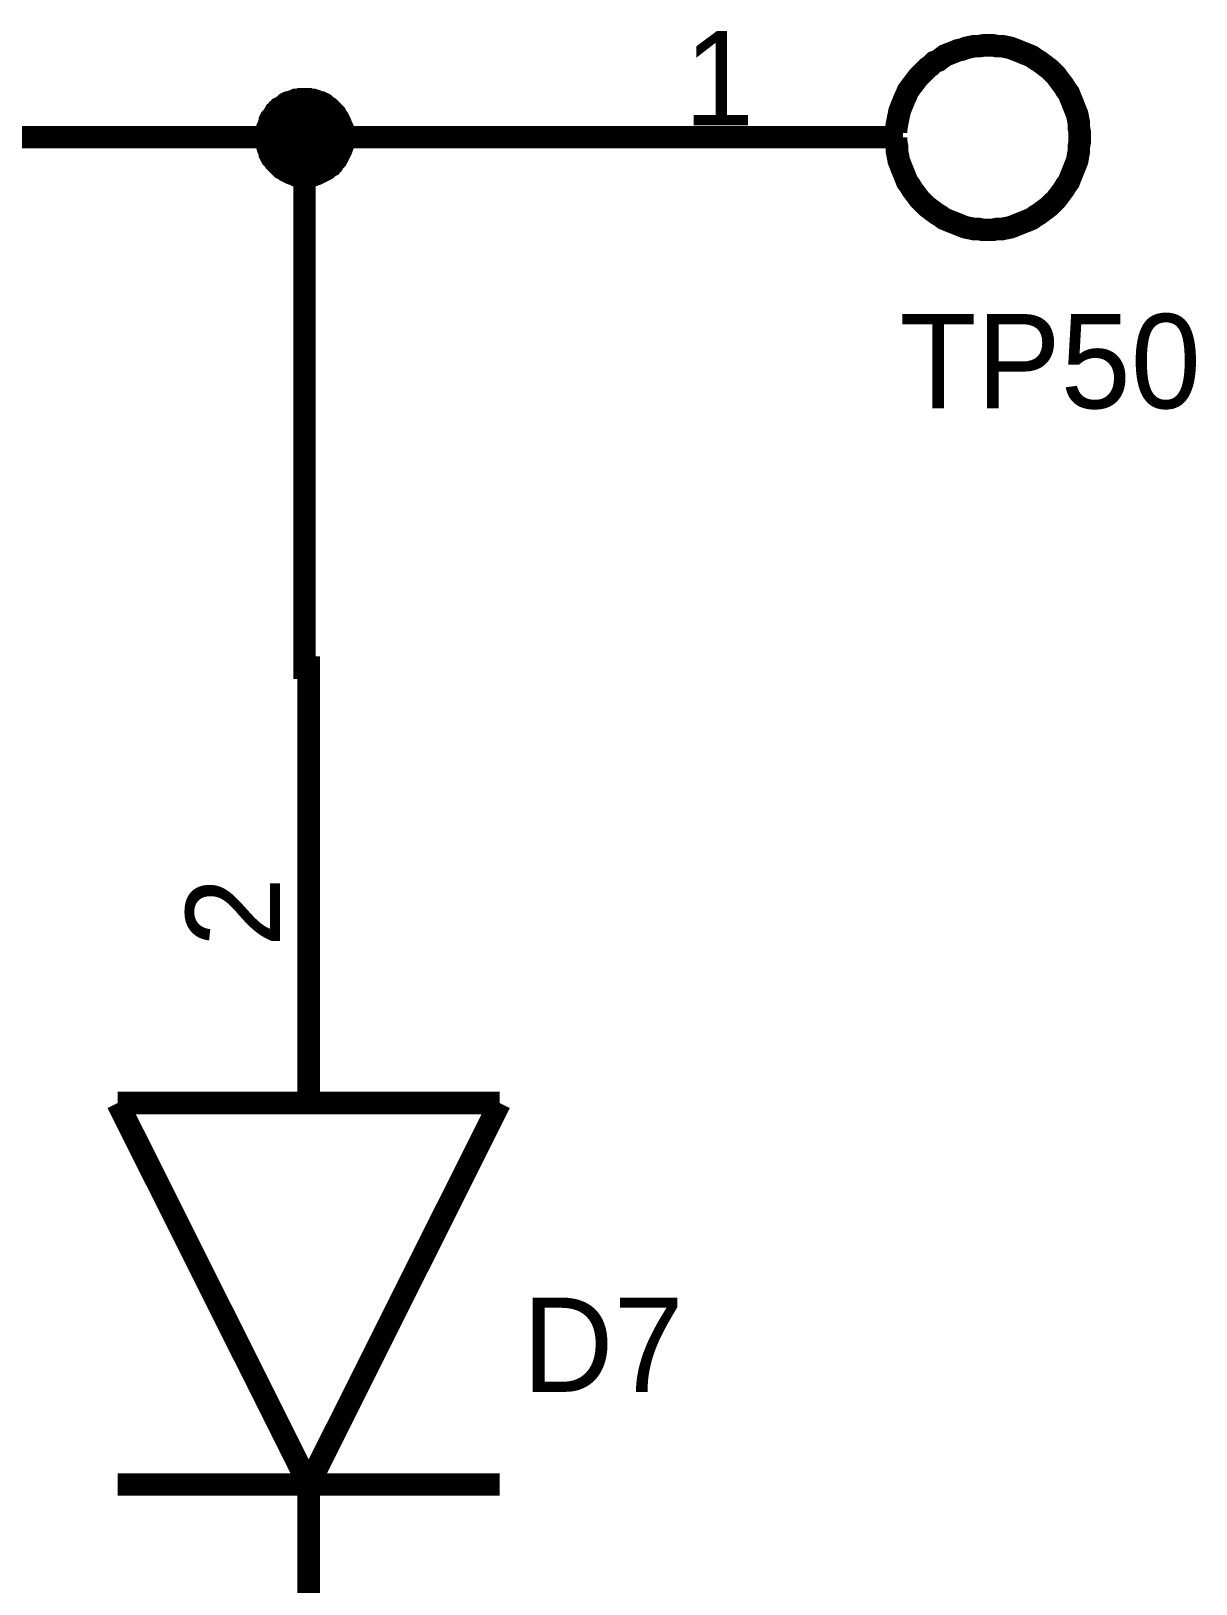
# Model space of a CAD drawing. Header units: millimetres. Extents: x 0 to 800, y 0 to 567.
# Drawn here: x 201.86 to 217.36, y 314.25 to 334.91 of the extents above; entities that cross this region are included whole.
import ezdxf

# ---------------------------------------------------------------- set-up
doc = ezdxf.new("R2010")
doc.units = ezdxf.units.MM
doc.layers.add('Sheet', color=255, linetype='Continuous')

msp = doc.modelspace()

# ---------------------------------------------------------------- linework, layer by layer
at = {"layer": 'Sheet'}
for points, const_width in [([(214.596, 334.716), (214.54, 334.716), (214.472, 334.705), (214.416, 334.705), (214.36, 334.694), (214.305, 334.682), (214.249, 334.66), (214.193, 334.649), (214.137, 334.626), (214.081, 334.604), (214.025, 334.582), (213.98, 334.548), (213.935, 334.514), (213.879, 334.492), (213.834, 334.447), (213.789, 334.414), (213.756, 334.38), (213.711, 334.335), (213.666, 334.29), (213.633, 334.246), (213.599, 334.201), (213.565, 334.156), (213.532, 334.111), (213.509, 334.055), (213.487, 334.01), (213.465, 333.954), (213.442, 333.898), (213.42, 333.842), (213.409, 333.786), (213.397, 333.73), (213.386, 333.674), (213.375, 333.607), (213.375, 333.551)], 0.3), ([(215.816, 333.495), (215.816, 333.562), (215.805, 333.618), (215.805, 333.686), (215.794, 333.742), (215.783, 333.798), (215.76, 333.854), (215.738, 333.91), (215.716, 333.966), (215.693, 334.022), (215.671, 334.078), (215.637, 334.122), (215.604, 334.178), (215.57, 334.223), (215.536, 334.268), (215.503, 334.313), (215.458, 334.358), (215.413, 334.402), (215.368, 334.436), (215.324, 334.47), (215.279, 334.503), (215.223, 334.537), (215.178, 334.57), (215.122, 334.593), (215.066, 334.615), (215.01, 334.638), (214.954, 334.66), (214.898, 334.682), (214.842, 334.694), (214.786, 334.705), (214.719, 334.705), (214.663, 334.716), (214.596, 334.716)], 0.3), ([(204.998, 333.495), (204.998, 333.518), (204.998, 333.551), (205.009, 333.574), (205.009, 333.596), (205.009, 333.618), (205.02, 333.641), (205.031, 333.674), (205.042, 333.697), (205.042, 333.719), (205.054, 333.742), (205.065, 333.753), (205.087, 333.775), (205.098, 333.798), (205.11, 333.82), (205.132, 333.831), (205.143, 333.854), (205.166, 333.865), (205.177, 333.887), (205.199, 333.898), (205.222, 333.91), (205.244, 333.932), (205.255, 333.943), (205.278, 333.954), (205.3, 333.954), (205.322, 333.966), (205.356, 333.977), (205.378, 333.988), (205.401, 333.988), (205.423, 333.988), (205.446, 333.999), (205.479, 333.999), (205.502, 333.999)], 0.3), ([(204.998, 333.495), (204.998, 333.518), (204.998, 333.551), (205.009, 333.574), (205.009, 333.596), (205.009, 333.618), (205.02, 333.641), (205.031, 333.674), (205.042, 333.697), (205.042, 333.719), (205.054, 333.742), (205.065, 333.753), (205.087, 333.775), (205.098, 333.798), (205.11, 333.82), (205.132, 333.831), (205.143, 333.854), (205.166, 333.865), (205.177, 333.887), (205.199, 333.898), (205.222, 333.91), (205.244, 333.932), (205.255, 333.943), (205.278, 333.954), (205.3, 333.954), (205.322, 333.966), (205.356, 333.977), (205.378, 333.988), (205.401, 333.988), (205.423, 333.988), (205.446, 333.999), (205.479, 333.999), (205.502, 333.999)], 0.3), ([(204.998, 333.495), (204.998, 333.518), (204.998, 333.551), (205.009, 333.574), (205.009, 333.596), (205.009, 333.618), (205.02, 333.641), (205.031, 333.674), (205.042, 333.697), (205.042, 333.719), (205.054, 333.742), (205.065, 333.753), (205.087, 333.775), (205.098, 333.798), (205.11, 333.82), (205.132, 333.831), (205.143, 333.854), (205.166, 333.865), (205.177, 333.887), (205.199, 333.898), (205.222, 333.91), (205.244, 333.932), (205.255, 333.943), (205.278, 333.954), (205.3, 333.954), (205.322, 333.966), (205.356, 333.977), (205.378, 333.988), (205.401, 333.988), (205.423, 333.988), (205.446, 333.999), (205.479, 333.999), (205.502, 333.999)], 0.3), ([(204.998, 333.495), (204.998, 333.518), (204.998, 333.551), (205.009, 333.574), (205.009, 333.596), (205.009, 333.618), (205.02, 333.641), (205.031, 333.674), (205.042, 333.697), (205.042, 333.719), (205.054, 333.742), (205.065, 333.753), (205.087, 333.775), (205.098, 333.798), (205.11, 333.82), (205.132, 333.831), (205.143, 333.854), (205.166, 333.865), (205.177, 333.887), (205.199, 333.898), (205.222, 333.91), (205.244, 333.932), (205.255, 333.943), (205.278, 333.954), (205.3, 333.954), (205.322, 333.966), (205.356, 333.977), (205.378, 333.988), (205.401, 333.988), (205.423, 333.988), (205.446, 333.999), (205.479, 333.999), (205.502, 333.999)], 0.3), ([(204.998, 333.495), (204.998, 333.518), (204.998, 333.551), (205.009, 333.574), (205.009, 333.596), (205.009, 333.618), (205.02, 333.641), (205.031, 333.674), (205.042, 333.697), (205.042, 333.719), (205.054, 333.742), (205.065, 333.753), (205.087, 333.775), (205.098, 333.798), (205.11, 333.82), (205.132, 333.831), (205.143, 333.854), (205.166, 333.865), (205.177, 333.887), (205.199, 333.898), (205.222, 333.91), (205.244, 333.932), (205.255, 333.943), (205.278, 333.954), (205.3, 333.954), (205.322, 333.966), (205.356, 333.977), (205.378, 333.988), (205.401, 333.988), (205.423, 333.988), (205.446, 333.999), (205.479, 333.999), (205.502, 333.999)], 0.0991), ([(204.998, 333.495), (204.998, 333.518), (204.998, 333.551), (205.009, 333.574), (205.009, 333.596), (205.009, 333.618), (205.02, 333.641), (205.031, 333.674), (205.042, 333.697), (205.042, 333.719), (205.054, 333.742), (205.065, 333.753), (205.087, 333.775), (205.098, 333.798), (205.11, 333.82), (205.132, 333.831), (205.143, 333.854), (205.166, 333.865), (205.177, 333.887), (205.199, 333.898), (205.222, 333.91), (205.244, 333.932), (205.255, 333.943), (205.278, 333.954), (205.3, 333.954), (205.322, 333.966), (205.356, 333.977), (205.378, 333.988), (205.401, 333.988), (205.423, 333.988), (205.446, 333.999), (205.479, 333.999), (205.502, 333.999)], 0.0991), ([(204.998, 333.495), (204.998, 333.518), (204.998, 333.551), (205.009, 333.574), (205.009, 333.596), (205.009, 333.618), (205.02, 333.641), (205.031, 333.674), (205.042, 333.697), (205.042, 333.719), (205.054, 333.742), (205.065, 333.753), (205.087, 333.775), (205.098, 333.798), (205.11, 333.82), (205.132, 333.831), (205.143, 333.854), (205.166, 333.865), (205.177, 333.887), (205.199, 333.898), (205.222, 333.91), (205.244, 333.932), (205.255, 333.943), (205.278, 333.954), (205.3, 333.954), (205.322, 333.966), (205.356, 333.977), (205.378, 333.988), (205.401, 333.988), (205.423, 333.988), (205.446, 333.999), (205.479, 333.999), (205.502, 333.999)], 0.0991), ([(204.998, 333.495), (204.998, 333.518), (204.998, 333.551), (205.009, 333.574), (205.009, 333.596), (205.009, 333.618), (205.02, 333.641), (205.031, 333.674), (205.042, 333.697), (205.042, 333.719), (205.054, 333.742), (205.065, 333.753), (205.087, 333.775), (205.098, 333.798), (205.11, 333.82), (205.132, 333.831), (205.143, 333.854), (205.166, 333.865), (205.177, 333.887), (205.199, 333.898), (205.222, 333.91), (205.244, 333.932), (205.255, 333.943), (205.278, 333.954), (205.3, 333.954), (205.322, 333.966), (205.356, 333.977), (205.378, 333.988), (205.401, 333.988), (205.423, 333.988), (205.446, 333.999), (205.479, 333.999), (205.502, 333.999)], 0.0991), ([(205.502, 333.999), (205.502, 333.999)], 0.3), ([(205.502, 333.999), (205.524, 333.999), (205.558, 333.999), (205.58, 333.988), (205.602, 333.988), (205.625, 333.988), (205.658, 333.977), (205.681, 333.966), (205.703, 333.954), (205.726, 333.954), (205.748, 333.943), (205.77, 333.932), (205.793, 333.91), (205.804, 333.898), (205.826, 333.887), (205.849, 333.865), (205.86, 333.854), (205.882, 333.831), (205.894, 333.82), (205.916, 333.798), (205.927, 333.775), (205.938, 333.753), (205.95, 333.742), (205.961, 333.719), (205.972, 333.697), (205.983, 333.674), (205.994, 333.641), (206.006, 333.618), (206.006, 333.596), (206.006, 333.574), (206.017, 333.551), (206.017, 333.518), (206.017, 333.495)], 0.3), ([(205.502, 333.999), (205.502, 333.999)], 0.3), ([(205.502, 333.999), (205.524, 333.999), (205.558, 333.999), (205.58, 333.988), (205.602, 333.988), (205.625, 333.988), (205.658, 333.977), (205.681, 333.966), (205.703, 333.954), (205.726, 333.954), (205.748, 333.943), (205.77, 333.932), (205.793, 333.91), (205.804, 333.898), (205.826, 333.887), (205.849, 333.865), (205.86, 333.854), (205.882, 333.831), (205.894, 333.82), (205.916, 333.798), (205.927, 333.775), (205.938, 333.753), (205.95, 333.742), (205.961, 333.719), (205.972, 333.697), (205.983, 333.674), (205.994, 333.641), (206.006, 333.618), (206.006, 333.596), (206.006, 333.574), (206.017, 333.551), (206.017, 333.518), (206.017, 333.495)], 0.3), ([(205.502, 333.999), (205.502, 333.999)], 0.3), ([(205.502, 333.999), (205.524, 333.999), (205.558, 333.999), (205.58, 333.988), (205.602, 333.988), (205.625, 333.988), (205.658, 333.977), (205.681, 333.966), (205.703, 333.954), (205.726, 333.954), (205.748, 333.943), (205.77, 333.932), (205.793, 333.91), (205.804, 333.898), (205.826, 333.887), (205.849, 333.865), (205.86, 333.854), (205.882, 333.831), (205.894, 333.82), (205.916, 333.798), (205.927, 333.775), (205.938, 333.753), (205.95, 333.742), (205.961, 333.719), (205.972, 333.697), (205.983, 333.674), (205.994, 333.641), (206.006, 333.618), (206.006, 333.596), (206.006, 333.574), (206.017, 333.551), (206.017, 333.518), (206.017, 333.495)], 0.3), ([(205.502, 333.999), (205.502, 333.999)], 0.3), ([(205.502, 333.999), (205.524, 333.999), (205.558, 333.999), (205.58, 333.988), (205.602, 333.988), (205.625, 333.988), (205.658, 333.977), (205.681, 333.966), (205.703, 333.954), (205.726, 333.954), (205.748, 333.943), (205.77, 333.932), (205.793, 333.91), (205.804, 333.898), (205.826, 333.887), (205.849, 333.865), (205.86, 333.854), (205.882, 333.831), (205.894, 333.82), (205.916, 333.798), (205.927, 333.775), (205.938, 333.753), (205.95, 333.742), (205.961, 333.719), (205.972, 333.697), (205.983, 333.674), (205.994, 333.641), (206.006, 333.618), (206.006, 333.596), (206.006, 333.574), (206.017, 333.551), (206.017, 333.518), (206.017, 333.495)], 0.3), ([(205.502, 333.999), (205.502, 333.999)], 0.0991), ([(205.502, 333.999), (205.524, 333.999), (205.558, 333.999), (205.58, 333.988), (205.602, 333.988), (205.625, 333.988), (205.658, 333.977), (205.681, 333.966), (205.703, 333.954), (205.726, 333.954), (205.748, 333.943), (205.77, 333.932), (205.793, 333.91), (205.804, 333.898), (205.826, 333.887), (205.849, 333.865), (205.86, 333.854), (205.882, 333.831), (205.894, 333.82), (205.916, 333.798), (205.927, 333.775), (205.938, 333.753), (205.95, 333.742), (205.961, 333.719), (205.972, 333.697), (205.983, 333.674), (205.994, 333.641), (206.006, 333.618), (206.006, 333.596), (206.006, 333.574), (206.017, 333.551), (206.017, 333.518), (206.017, 333.495)], 0.0991), ([(205.502, 333.999), (205.502, 333.999)], 0.0991), ([(205.502, 333.999), (205.524, 333.999), (205.558, 333.999), (205.58, 333.988), (205.602, 333.988), (205.625, 333.988), (205.658, 333.977), (205.681, 333.966), (205.703, 333.954), (205.726, 333.954), (205.748, 333.943), (205.77, 333.932), (205.793, 333.91), (205.804, 333.898), (205.826, 333.887), (205.849, 333.865), (205.86, 333.854), (205.882, 333.831), (205.894, 333.82), (205.916, 333.798), (205.927, 333.775), (205.938, 333.753), (205.95, 333.742), (205.961, 333.719), (205.972, 333.697), (205.983, 333.674), (205.994, 333.641), (206.006, 333.618), (206.006, 333.596), (206.006, 333.574), (206.017, 333.551), (206.017, 333.518), (206.017, 333.495)], 0.0991), ([(205.502, 333.999), (205.502, 333.999)], 0.0991), ([(205.502, 333.999), (205.524, 333.999), (205.558, 333.999), (205.58, 333.988), (205.602, 333.988), (205.625, 333.988), (205.658, 333.977), (205.681, 333.966), (205.703, 333.954), (205.726, 333.954), (205.748, 333.943), (205.77, 333.932), (205.793, 333.91), (205.804, 333.898), (205.826, 333.887), (205.849, 333.865), (205.86, 333.854), (205.882, 333.831), (205.894, 333.82), (205.916, 333.798), (205.927, 333.775), (205.938, 333.753), (205.95, 333.742), (205.961, 333.719), (205.972, 333.697), (205.983, 333.674), (205.994, 333.641), (206.006, 333.618), (206.006, 333.596), (206.006, 333.574), (206.017, 333.551), (206.017, 333.518), (206.017, 333.495)], 0.0991), ([(205.502, 333.999), (205.502, 333.999)], 0.0991), ([(205.502, 333.999), (205.524, 333.999), (205.558, 333.999), (205.58, 333.988), (205.602, 333.988), (205.625, 333.988), (205.658, 333.977), (205.681, 333.966), (205.703, 333.954), (205.726, 333.954), (205.748, 333.943), (205.77, 333.932), (205.793, 333.91), (205.804, 333.898), (205.826, 333.887), (205.849, 333.865), (205.86, 333.854), (205.882, 333.831), (205.894, 333.82), (205.916, 333.798), (205.927, 333.775), (205.938, 333.753), (205.95, 333.742), (205.961, 333.719), (205.972, 333.697), (205.983, 333.674), (205.994, 333.641), (206.006, 333.618), (206.006, 333.596), (206.006, 333.574), (206.017, 333.551), (206.017, 333.518), (206.017, 333.495)], 0.0991), ([(190.573, 333.394), (190.774, 333.394), (190.774, 333.462), (190.774, 333.495), (205.502, 333.495), (205.502, 326.44), (205.558, 326.44), (205.558, 325.734)], 0.3), ([(205.502, 332.98), (205.479, 332.98), (205.446, 332.98), (205.423, 332.991), (205.401, 332.991), (205.378, 332.991), (205.356, 333.002), (205.322, 333.014), (205.3, 333.025), (205.278, 333.036), (205.255, 333.047), (205.244, 333.058), (205.222, 333.07), (205.199, 333.081), (205.177, 333.103), (205.166, 333.114), (205.143, 333.137), (205.132, 333.148), (205.11, 333.17), (205.098, 333.193), (205.087, 333.204), (205.065, 333.226), (205.054, 333.249), (205.042, 333.271), (205.042, 333.294), (205.031, 333.316), (205.02, 333.338), (205.009, 333.372), (205.009, 333.394), (205.009, 333.417), (204.998, 333.439), (204.998, 333.473), (204.998, 333.495)], 0.3), ([(204.998, 333.495), (204.998, 333.495)], 0.3), ([(205.502, 332.98), (205.479, 332.98), (205.446, 332.98), (205.423, 332.991), (205.401, 332.991), (205.378, 332.991), (205.356, 333.002), (205.322, 333.014), (205.3, 333.025), (205.278, 333.036), (205.255, 333.047), (205.244, 333.058), (205.222, 333.07), (205.199, 333.081), (205.177, 333.103), (205.166, 333.114), (205.143, 333.137), (205.132, 333.148), (205.11, 333.17), (205.098, 333.193), (205.087, 333.204), (205.065, 333.226), (205.054, 333.249), (205.042, 333.271), (205.042, 333.294), (205.031, 333.316), (205.02, 333.338), (205.009, 333.372), (205.009, 333.394), (205.009, 333.417), (204.998, 333.439), (204.998, 333.473), (204.998, 333.495)], 0.3), ([(204.998, 333.495), (204.998, 333.495)], 0.3), ([(205.502, 332.98), (205.479, 332.98), (205.446, 332.98), (205.423, 332.991), (205.401, 332.991), (205.378, 332.991), (205.356, 333.002), (205.322, 333.014), (205.3, 333.025), (205.278, 333.036), (205.255, 333.047), (205.244, 333.058), (205.222, 333.07), (205.199, 333.081), (205.177, 333.103), (205.166, 333.114), (205.143, 333.137), (205.132, 333.148), (205.11, 333.17), (205.098, 333.193), (205.087, 333.204), (205.065, 333.226), (205.054, 333.249), (205.042, 333.271), (205.042, 333.294), (205.031, 333.316), (205.02, 333.338), (205.009, 333.372), (205.009, 333.394), (205.009, 333.417), (204.998, 333.439), (204.998, 333.473), (204.998, 333.495)], 0.3), ([(204.998, 333.495), (204.998, 333.495)], 0.3), ([(205.502, 332.98), (205.479, 332.98), (205.446, 332.98), (205.423, 332.991), (205.401, 332.991), (205.378, 332.991), (205.356, 333.002), (205.322, 333.014), (205.3, 333.025), (205.278, 333.036), (205.255, 333.047), (205.244, 333.058), (205.222, 333.07), (205.199, 333.081), (205.177, 333.103), (205.166, 333.114), (205.143, 333.137), (205.132, 333.148), (205.11, 333.17), (205.098, 333.193), (205.087, 333.204), (205.065, 333.226), (205.054, 333.249), (205.042, 333.271), (205.042, 333.294), (205.031, 333.316), (205.02, 333.338), (205.009, 333.372), (205.009, 333.394), (205.009, 333.417), (204.998, 333.439), (204.998, 333.473), (204.998, 333.495)], 0.3), ([(204.998, 333.495), (204.998, 333.495)], 0.3), ([(205.502, 332.98), (205.479, 332.98), (205.446, 332.98), (205.423, 332.991), (205.401, 332.991), (205.378, 332.991), (205.356, 333.002), (205.322, 333.014), (205.3, 333.025), (205.278, 333.036), (205.255, 333.047), (205.244, 333.058), (205.222, 333.07), (205.199, 333.081), (205.177, 333.103), (205.166, 333.114), (205.143, 333.137), (205.132, 333.148), (205.11, 333.17), (205.098, 333.193), (205.087, 333.204), (205.065, 333.226), (205.054, 333.249), (205.042, 333.271), (205.042, 333.294), (205.031, 333.316), (205.02, 333.338), (205.009, 333.372), (205.009, 333.394), (205.009, 333.417), (204.998, 333.439), (204.998, 333.473), (204.998, 333.495)], 0.0991), ([(204.998, 333.495), (204.998, 333.495)], 0.0991), ([(205.502, 332.98), (205.479, 332.98), (205.446, 332.98), (205.423, 332.991), (205.401, 332.991), (205.378, 332.991), (205.356, 333.002), (205.322, 333.014), (205.3, 333.025), (205.278, 333.036), (205.255, 333.047), (205.244, 333.058), (205.222, 333.07), (205.199, 333.081), (205.177, 333.103), (205.166, 333.114), (205.143, 333.137), (205.132, 333.148), (205.11, 333.17), (205.098, 333.193), (205.087, 333.204), (205.065, 333.226), (205.054, 333.249), (205.042, 333.271), (205.042, 333.294), (205.031, 333.316), (205.02, 333.338), (205.009, 333.372), (205.009, 333.394), (205.009, 333.417), (204.998, 333.439), (204.998, 333.473), (204.998, 333.495)], 0.0991), ([(204.998, 333.495), (204.998, 333.495)], 0.0991), ([(205.502, 332.98), (205.479, 332.98), (205.446, 332.98), (205.423, 332.991), (205.401, 332.991), (205.378, 332.991), (205.356, 333.002), (205.322, 333.014), (205.3, 333.025), (205.278, 333.036), (205.255, 333.047), (205.244, 333.058), (205.222, 333.07), (205.199, 333.081), (205.177, 333.103), (205.166, 333.114), (205.143, 333.137), (205.132, 333.148), (205.11, 333.17), (205.098, 333.193), (205.087, 333.204), (205.065, 333.226), (205.054, 333.249), (205.042, 333.271), (205.042, 333.294), (205.031, 333.316), (205.02, 333.338), (205.009, 333.372), (205.009, 333.394), (205.009, 333.417), (204.998, 333.439), (204.998, 333.473), (204.998, 333.495)], 0.0991), ([(204.998, 333.495), (204.998, 333.495)], 0.0991), ([(205.502, 332.98), (205.479, 332.98), (205.446, 332.98), (205.423, 332.991), (205.401, 332.991), (205.378, 332.991), (205.356, 333.002), (205.322, 333.014), (205.3, 333.025), (205.278, 333.036), (205.255, 333.047), (205.244, 333.058), (205.222, 333.07), (205.199, 333.081), (205.177, 333.103), (205.166, 333.114), (205.143, 333.137), (205.132, 333.148), (205.11, 333.17), (205.098, 333.193), (205.087, 333.204), (205.065, 333.226), (205.054, 333.249), (205.042, 333.271), (205.042, 333.294), (205.031, 333.316), (205.02, 333.338), (205.009, 333.372), (205.009, 333.394), (205.009, 333.417), (204.998, 333.439), (204.998, 333.473), (204.998, 333.495)], 0.0991), ([(204.998, 333.495), (204.998, 333.495)], 0.0991), ([(209.959, 333.495), (205.502, 333.495), (205.502, 333.529)], 0.3), ([(206.017, 333.495), (206.017, 333.473), (206.017, 333.439), (206.006, 333.417), (206.006, 333.394), (206.006, 333.372), (205.994, 333.338), (205.983, 333.316), (205.972, 333.294), (205.961, 333.271), (205.95, 333.249), (205.938, 333.226), (205.927, 333.204), (205.916, 333.193), (205.894, 333.17), (205.882, 333.148), (205.86, 333.137), (205.849, 333.114), (205.826, 333.103), (205.804, 333.081), (205.793, 333.07), (205.77, 333.058), (205.748, 333.047), (205.726, 333.036), (205.703, 333.025), (205.681, 333.014), (205.658, 333.002), (205.625, 332.991), (205.602, 332.991), (205.58, 332.991), (205.558, 332.98), (205.524, 332.98), (205.502, 332.98)], 0.3), ([(206.017, 333.495), (206.017, 333.473), (206.017, 333.439), (206.006, 333.417), (206.006, 333.394), (206.006, 333.372), (205.994, 333.338), (205.983, 333.316), (205.972, 333.294), (205.961, 333.271), (205.95, 333.249), (205.938, 333.226), (205.927, 333.204), (205.916, 333.193), (205.894, 333.17), (205.882, 333.148), (205.86, 333.137), (205.849, 333.114), (205.826, 333.103), (205.804, 333.081), (205.793, 333.07), (205.77, 333.058), (205.748, 333.047), (205.726, 333.036), (205.703, 333.025), (205.681, 333.014), (205.658, 333.002), (205.625, 332.991), (205.602, 332.991), (205.58, 332.991), (205.558, 332.98), (205.524, 332.98), (205.502, 332.98)], 0.3), ([(206.017, 333.495), (206.017, 333.473), (206.017, 333.439), (206.006, 333.417), (206.006, 333.394), (206.006, 333.372), (205.994, 333.338), (205.983, 333.316), (205.972, 333.294), (205.961, 333.271), (205.95, 333.249), (205.938, 333.226), (205.927, 333.204), (205.916, 333.193), (205.894, 333.17), (205.882, 333.148), (205.86, 333.137), (205.849, 333.114), (205.826, 333.103), (205.804, 333.081), (205.793, 333.07), (205.77, 333.058), (205.748, 333.047), (205.726, 333.036), (205.703, 333.025), (205.681, 333.014), (205.658, 333.002), (205.625, 332.991), (205.602, 332.991), (205.58, 332.991), (205.558, 332.98), (205.524, 332.98), (205.502, 332.98)], 0.3), ([(206.017, 333.495), (206.017, 333.473), (206.017, 333.439), (206.006, 333.417), (206.006, 333.394), (206.006, 333.372), (205.994, 333.338), (205.983, 333.316), (205.972, 333.294), (205.961, 333.271), (205.95, 333.249), (205.938, 333.226), (205.927, 333.204), (205.916, 333.193), (205.894, 333.17), (205.882, 333.148), (205.86, 333.137), (205.849, 333.114), (205.826, 333.103), (205.804, 333.081), (205.793, 333.07), (205.77, 333.058), (205.748, 333.047), (205.726, 333.036), (205.703, 333.025), (205.681, 333.014), (205.658, 333.002), (205.625, 332.991), (205.602, 332.991), (205.58, 332.991), (205.558, 332.98), (205.524, 332.98), (205.502, 332.98)], 0.3), ([(206.017, 333.495), (206.017, 333.473), (206.017, 333.439), (206.006, 333.417), (206.006, 333.394), (206.006, 333.372), (205.994, 333.338), (205.983, 333.316), (205.972, 333.294), (205.961, 333.271), (205.95, 333.249), (205.938, 333.226), (205.927, 333.204), (205.916, 333.193), (205.894, 333.17), (205.882, 333.148), (205.86, 333.137), (205.849, 333.114), (205.826, 333.103), (205.804, 333.081), (205.793, 333.07), (205.77, 333.058), (205.748, 333.047), (205.726, 333.036), (205.703, 333.025), (205.681, 333.014), (205.658, 333.002), (205.625, 332.991), (205.602, 332.991), (205.58, 332.991), (205.558, 332.98), (205.524, 332.98), (205.502, 332.98)], 0.0991), ([(206.017, 333.495), (206.017, 333.473), (206.017, 333.439), (206.006, 333.417), (206.006, 333.394), (206.006, 333.372), (205.994, 333.338), (205.983, 333.316), (205.972, 333.294), (205.961, 333.271), (205.95, 333.249), (205.938, 333.226), (205.927, 333.204), (205.916, 333.193), (205.894, 333.17), (205.882, 333.148), (205.86, 333.137), (205.849, 333.114), (205.826, 333.103), (205.804, 333.081), (205.793, 333.07), (205.77, 333.058), (205.748, 333.047), (205.726, 333.036), (205.703, 333.025), (205.681, 333.014), (205.658, 333.002), (205.625, 332.991), (205.602, 332.991), (205.58, 332.991), (205.558, 332.98), (205.524, 332.98), (205.502, 332.98)], 0.0991), ([(206.017, 333.495), (206.017, 333.473), (206.017, 333.439), (206.006, 333.417), (206.006, 333.394), (206.006, 333.372), (205.994, 333.338), (205.983, 333.316), (205.972, 333.294), (205.961, 333.271), (205.95, 333.249), (205.938, 333.226), (205.927, 333.204), (205.916, 333.193), (205.894, 333.17), (205.882, 333.148), (205.86, 333.137), (205.849, 333.114), (205.826, 333.103), (205.804, 333.081), (205.793, 333.07), (205.77, 333.058), (205.748, 333.047), (205.726, 333.036), (205.703, 333.025), (205.681, 333.014), (205.658, 333.002), (205.625, 332.991), (205.602, 332.991), (205.58, 332.991), (205.558, 332.98), (205.524, 332.98), (205.502, 332.98)], 0.0991), ([(206.017, 333.495), (206.017, 333.473), (206.017, 333.439), (206.006, 333.417), (206.006, 333.394), (206.006, 333.372), (205.994, 333.338), (205.983, 333.316), (205.972, 333.294), (205.961, 333.271), (205.95, 333.249), (205.938, 333.226), (205.927, 333.204), (205.916, 333.193), (205.894, 333.17), (205.882, 333.148), (205.86, 333.137), (205.849, 333.114), (205.826, 333.103), (205.804, 333.081), (205.793, 333.07), (205.77, 333.058), (205.748, 333.047), (205.726, 333.036), (205.703, 333.025), (205.681, 333.014), (205.658, 333.002), (205.625, 332.991), (205.602, 332.991), (205.58, 332.991), (205.558, 332.98), (205.524, 332.98), (205.502, 332.98)], 0.0991), ([(206.017, 333.495), (206.017, 333.495), (206.017, 333.495), (206.017, 333.495), (206.017, 333.495), (206.017, 333.495), (206.017, 333.495), (206.017, 333.495), (206.017, 333.495), (206.017, 333.495), (206.017, 333.495), (206.017, 333.495), (206.017, 333.495), (206.017, 333.495), (206.017, 333.495), (206.017, 333.495), (206.017, 333.495), (206.017, 333.495), (206.017, 333.495), (206.017, 333.495), (206.017, 333.495), (206.017, 333.495), (206.017, 333.495), (206.017, 333.495), (206.017, 333.495), (206.017, 333.495), (206.017, 333.495), (206.017, 333.495), (206.017, 333.495), (206.017, 333.495), (206.017, 333.495), (206.017, 333.495), (206.017, 333.495)], 0.3), ([(206.017, 333.495), (206.017, 333.495)], 0.3), ([(206.017, 333.495), (206.017, 333.495), (206.017, 333.495), (206.017, 333.495), (206.017, 333.495), (206.017, 333.495), (206.017, 333.495), (206.017, 333.495), (206.017, 333.495), (206.017, 333.495), (206.017, 333.495), (206.017, 333.495), (206.017, 333.495), (206.017, 333.495), (206.017, 333.495), (206.017, 333.495), (206.017, 333.495), (206.017, 333.495), (206.017, 333.495), (206.017, 333.495), (206.017, 333.495), (206.017, 333.495), (206.017, 333.495), (206.017, 333.495), (206.017, 333.495), (206.017, 333.495), (206.017, 333.495), (206.017, 333.495), (206.017, 333.495), (206.017, 333.495), (206.017, 333.495), (206.017, 333.495), (206.017, 333.495)], 0.3), ([(206.017, 333.495), (206.017, 333.495)], 0.3), ([(206.017, 333.495), (206.017, 333.495), (206.017, 333.495), (206.017, 333.495), (206.017, 333.495), (206.017, 333.495), (206.017, 333.495), (206.017, 333.495), (206.017, 333.495), (206.017, 333.495), (206.017, 333.495), (206.017, 333.495), (206.017, 333.495), (206.017, 333.495), (206.017, 333.495), (206.017, 333.495), (206.017, 333.495), (206.017, 333.495), (206.017, 333.495), (206.017, 333.495), (206.017, 333.495), (206.017, 333.495), (206.017, 333.495), (206.017, 333.495), (206.017, 333.495), (206.017, 333.495), (206.017, 333.495), (206.017, 333.495), (206.017, 333.495), (206.017, 333.495), (206.017, 333.495), (206.017, 333.495), (206.017, 333.495)], 0.3), ([(206.017, 333.495), (206.017, 333.495)], 0.3), ([(206.017, 333.495), (206.017, 333.495), (206.017, 333.495), (206.017, 333.495), (206.017, 333.495), (206.017, 333.495), (206.017, 333.495), (206.017, 333.495), (206.017, 333.495), (206.017, 333.495), (206.017, 333.495), (206.017, 333.495), (206.017, 333.495), (206.017, 333.495), (206.017, 333.495), (206.017, 333.495), (206.017, 333.495), (206.017, 333.495), (206.017, 333.495), (206.017, 333.495), (206.017, 333.495), (206.017, 333.495), (206.017, 333.495), (206.017, 333.495), (206.017, 333.495), (206.017, 333.495), (206.017, 333.495), (206.017, 333.495), (206.017, 333.495), (206.017, 333.495), (206.017, 333.495), (206.017, 333.495), (206.017, 333.495)], 0.3), ([(206.017, 333.495), (206.017, 333.495)], 0.3), ([(206.017, 333.495), (206.017, 333.495), (206.017, 333.495), (206.017, 333.495), (206.017, 333.495), (206.017, 333.495), (206.017, 333.495), (206.017, 333.495), (206.017, 333.495), (206.017, 333.495), (206.017, 333.495), (206.017, 333.495), (206.017, 333.495), (206.017, 333.495), (206.017, 333.495), (206.017, 333.495), (206.017, 333.495), (206.017, 333.495), (206.017, 333.495), (206.017, 333.495), (206.017, 333.495), (206.017, 333.495), (206.017, 333.495), (206.017, 333.495), (206.017, 333.495), (206.017, 333.495), (206.017, 333.495), (206.017, 333.495), (206.017, 333.495), (206.017, 333.495), (206.017, 333.495), (206.017, 333.495), (206.017, 333.495)], 0.0991), ([(206.017, 333.495), (206.017, 333.495)], 0.0991), ([(206.017, 333.495), (206.017, 333.495), (206.017, 333.495), (206.017, 333.495), (206.017, 333.495), (206.017, 333.495), (206.017, 333.495), (206.017, 333.495), (206.017, 333.495), (206.017, 333.495), (206.017, 333.495), (206.017, 333.495), (206.017, 333.495), (206.017, 333.495), (206.017, 333.495), (206.017, 333.495), (206.017, 333.495), (206.017, 333.495), (206.017, 333.495), (206.017, 333.495), (206.017, 333.495), (206.017, 333.495), (206.017, 333.495), (206.017, 333.495), (206.017, 333.495), (206.017, 333.495), (206.017, 333.495), (206.017, 333.495), (206.017, 333.495), (206.017, 333.495), (206.017, 333.495), (206.017, 333.495), (206.017, 333.495)], 0.0991), ([(206.017, 333.495), (206.017, 333.495)], 0.0991), ([(206.017, 333.495), (206.017, 333.495), (206.017, 333.495), (206.017, 333.495), (206.017, 333.495), (206.017, 333.495), (206.017, 333.495), (206.017, 333.495), (206.017, 333.495), (206.017, 333.495), (206.017, 333.495), (206.017, 333.495), (206.017, 333.495), (206.017, 333.495), (206.017, 333.495), (206.017, 333.495), (206.017, 333.495), (206.017, 333.495), (206.017, 333.495), (206.017, 333.495), (206.017, 333.495), (206.017, 333.495), (206.017, 333.495), (206.017, 333.495), (206.017, 333.495), (206.017, 333.495), (206.017, 333.495), (206.017, 333.495), (206.017, 333.495), (206.017, 333.495), (206.017, 333.495), (206.017, 333.495), (206.017, 333.495)], 0.0991), ([(206.017, 333.495), (206.017, 333.495)], 0.0991), ([(206.017, 333.495), (206.017, 333.495), (206.017, 333.495), (206.017, 333.495), (206.017, 333.495), (206.017, 333.495), (206.017, 333.495), (206.017, 333.495), (206.017, 333.495), (206.017, 333.495), (206.017, 333.495), (206.017, 333.495), (206.017, 333.495), (206.017, 333.495), (206.017, 333.495), (206.017, 333.495), (206.017, 333.495), (206.017, 333.495), (206.017, 333.495), (206.017, 333.495), (206.017, 333.495), (206.017, 333.495), (206.017, 333.495), (206.017, 333.495), (206.017, 333.495), (206.017, 333.495), (206.017, 333.495), (206.017, 333.495), (206.017, 333.495), (206.017, 333.495), (206.017, 333.495), (206.017, 333.495), (206.017, 333.495)], 0.0991), ([(206.017, 333.495), (206.017, 333.495)], 0.0991), ([(213.465, 333.495), (209.959, 333.495)], 0.3), ([(213.375, 333.495), (213.375, 333.428), (213.386, 333.372), (213.386, 333.305), (213.397, 333.249), (213.409, 333.182), (213.431, 333.126), (213.453, 333.07), (213.476, 333.014), (213.498, 332.958), (213.521, 332.902), (213.554, 332.857), (213.588, 332.801), (213.621, 332.756), (213.655, 332.711), (213.689, 332.666), (213.733, 332.622), (213.778, 332.577), (213.823, 332.543), (213.868, 332.51), (213.913, 332.476), (213.969, 332.442), (214.013, 332.409), (214.069, 332.386), (214.125, 332.364), (214.181, 332.342), (214.237, 332.319), (214.293, 332.297), (214.349, 332.286), (214.405, 332.274), (214.472, 332.274), (214.528, 332.263), (214.596, 332.263)], 0.3), ([(214.596, 332.263), (214.663, 332.263), (214.719, 332.274), (214.786, 332.274), (214.842, 332.286), (214.898, 332.297), (214.954, 332.319), (215.01, 332.342), (215.066, 332.364), (215.122, 332.386), (215.178, 332.409), (215.223, 332.442), (215.279, 332.476), (215.324, 332.51), (215.368, 332.543), (215.413, 332.577), (215.458, 332.622), (215.503, 332.666), (215.536, 332.711), (215.57, 332.756), (215.604, 332.801), (215.637, 332.857), (215.671, 332.902), (215.693, 332.958), (215.716, 333.014), (215.738, 333.07), (215.76, 333.126), (215.783, 333.182), (215.794, 333.249), (215.805, 333.305), (215.805, 333.372), (215.816, 333.428), (215.816, 333.495)], 0.3), ([(205.558, 320.65), (205.558, 325.734)], 0.3), ([(205.558, 320.65), (205.558, 321.411)], 0.3), ([(208.1, 320.65), (203.015, 320.65)], 0.3), ([(203.015, 320.65), (205.558, 315.576)], 0.3), ([(208.1, 320.65), (205.558, 315.576)], 0.3), ([(208.1, 315.576), (203.015, 315.576)], 0.3), ([(205.558, 315.576), (205.558, 310.492)], 0.3), ([(205.558, 315.576), (205.558, 314.815)], 0.3)]:
    msp.add_lwpolyline(points, dxfattribs=dict(at, const_width=const_width))
at = {"layer": 'Sheet', "const_width": 0.508}
msp.add_lwpolyline([(205.246, 333.499, 1), (205.754, 333.499, 1)], format="xyb", close=True, dxfattribs=at)

# ---------------------------------------------------------------- texts
at = {"layer": 'Sheet'}
for s, height, p in [('1', 1.254, (210.553, 333.652)), ('TP50', 1.2543, (213.42, 329.889)), ('D7', 1.2543, (208.402, 316.808))]:
    msp.add_text(s, height=height, dxfattribs=at).set_placement(p)
msp.add_text('2', height=1.254, rotation=90, dxfattribs=at).set_placement((205.177, 322.721))

doc.saveas('drawing.dxf')
